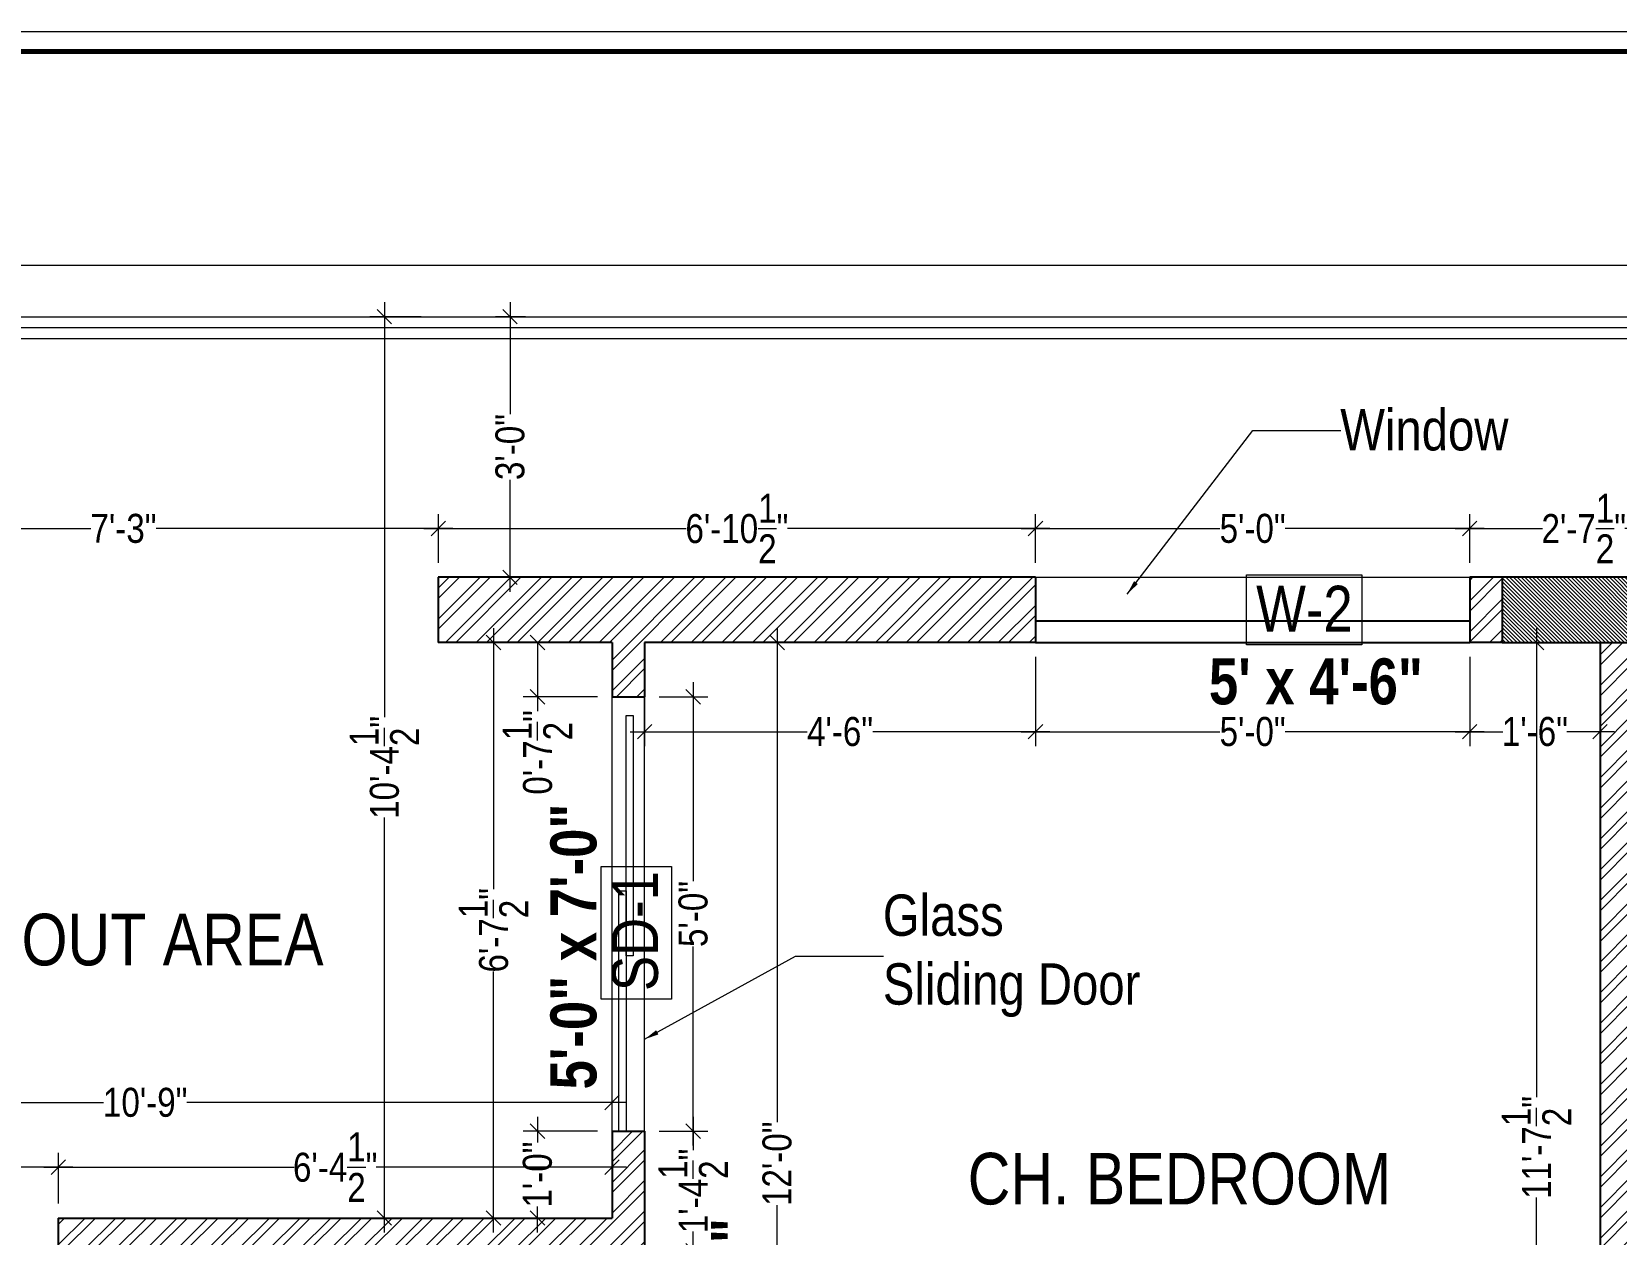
# Model space of a CAD drawing. Header units: millimetres. Extents: x 3295 to 3976, y 1437 to 1916.
# Drawn here: x 3411.1 to 3630, y 1749.7 to 1915.9 of the extents above; entities that cross this region are included whole.
import ezdxf

# ---------------------------------------------------------------- set-up
doc = ezdxf.new("R2010")
doc.units = ezdxf.units.MM
for name, color, linetype, lineweight in [('COLUMNS', 3, 'Continuous', 25), ('dimensions', 251, 'Continuous', 13), ('HATCH', 8, 'Continuous', 5), ('TEXT', 38, 'Continuous', 15), ('Title Sheet', 7, 'Continuous', 9), ('WALLS', 7, 'Continuous', 25), ('WIN', 124, 'Continuous', 9)]:
    doc.layers.add(name, color=color, linetype=linetype, lineweight=lineweight)
doc.styles.add('Swiss-LT', font='swissc.ttf')
doc.dimstyles.new('INNER', dxfattribs={"dimtxt": 4, "dimasz": 2, "dimexe": 2, "dimexo": 2, "dimgap": 0, "dimtad": 0, "dimzin": 1, "dimdsep": 46, "dimlunit": 4, "dimtxsty": 'Swiss-LT', "dimblk": 'OBLIQUE', "dimcen": 0.125, "dimdle": 2, "dimclrd": 256, "dimclre": 256, "dimclrt": 7, "dimadec": 0, "dimazin": 0, "dimtfac": 1, "dimtofl": 0, "dimtmove": 0, "dimatfit": 3, "dimfxl": 12, "dimfxlon": 1, "dimtolj": 1, "dimtzin": 0, "dimlwd": -1, "dimlwe": -1, "dimarcsym": 0})

# ---------------------------------------------------------------- blocks, each defined once
blk = doc.blocks.new('_Oblique')
at = {"color": 0, "linetype": 'ByBlock', "lineweight": -2}
blk.add_line((-0.5, -0.5), (0.5, 0.5), dxfattribs=at)
blk = doc.blocks.new('*D238')
at = {"layer": 'Defpoints', "color": 0, "ltscale": 20, "transparency": 16777216}
for p in [(3467.24, 1847.23), (3380.24, 1840.49), (3467.24, 1840.49)]:
    blk.add_point(p, dxfattribs=at)
at = {"layer": 'dimensions', "ltscale": 20, "transparency": 16777216}
for p, q in [((3380.24, 1842.49), (3380.24, 1849.23)), ((3467.24, 1842.49), (3467.24, 1849.23)), ((3378.24, 1847.23), (3419.24, 1847.23)), ((3469.24, 1847.23), (3428.24, 1847.23))]:
    blk.add_line(p, q, dxfattribs=at)
at = {"layer": 'dimensions', "ltscale": 20, "transparency": 16777216, "xscale": 2, "yscale": 2, "zscale": 2, "rotation": 180}
blk.add_blockref('_Oblique', (3380.24, 1847.23), dxfattribs=at)
at = {"layer": 'dimensions', "ltscale": 20, "transparency": 16777216, "xscale": 2, "yscale": 2, "zscale": 2}
blk.add_blockref('_Oblique', (3467.24, 1847.23), dxfattribs=at)
at = {"layer": 'dimensions', "color": 7, "ltscale": 20, "transparency": 16777216, "insert": (3423.74, 1847.23), "char_height": 4, "attachment_point": 5, "style": 'Swiss-LT'}
blk.add_mtext('\\A1;7\'-3"', dxfattribs=at)
blk = doc.blocks.new('*D239')
at = {"layer": 'Defpoints', "color": 0, "ltscale": 20, "transparency": 16777216}
for p in [(3549.74, 1847.23), (3467.24, 1840.49), (3549.74, 1840.49)]:
    blk.add_point(p, dxfattribs=at)
at = {"layer": 'dimensions', "ltscale": 20, "transparency": 16777216}
for p, q in [((3467.24, 1842.49), (3467.24, 1849.23)), ((3549.74, 1842.49), (3549.74, 1849.23)), ((3465.24, 1847.23), (3501.48, 1847.23)), ((3551.74, 1847.23), (3515.5, 1847.23))]:
    blk.add_line(p, q, dxfattribs=at)
at = {"layer": 'dimensions', "ltscale": 20, "transparency": 16777216, "xscale": 2, "yscale": 2, "zscale": 2, "rotation": 180}
blk.add_blockref('_Oblique', (3467.24, 1847.23), dxfattribs=at)
at = {"layer": 'dimensions', "ltscale": 20, "transparency": 16777216, "xscale": 2, "yscale": 2, "zscale": 2}
blk.add_blockref('_Oblique', (3549.74, 1847.23), dxfattribs=at)
at = {"layer": 'dimensions', "color": 7, "ltscale": 20, "transparency": 16777216, "insert": (3508.49, 1847.23), "char_height": 4, "attachment_point": 5, "style": 'Swiss-LT'}
blk.add_mtext('\\A1;6\'-10{\\H1x;\\S1/2;}"', dxfattribs=at)
blk = doc.blocks.new('*D240')
at = {"layer": 'Defpoints', "color": 0, "ltscale": 20, "transparency": 16777216}
for p in [(3609.74, 1847.23), (3549.74, 1840.49), (3609.74, 1840.49)]:
    blk.add_point(p, dxfattribs=at)
at = {"layer": 'dimensions', "ltscale": 20, "transparency": 16777216}
for p, q in [((3549.74, 1842.49), (3549.74, 1849.23)), ((3609.74, 1842.49), (3609.74, 1849.23)), ((3547.74, 1847.23), (3575.23, 1847.23)), ((3611.74, 1847.23), (3584.24, 1847.23))]:
    blk.add_line(p, q, dxfattribs=at)
at = {"layer": 'dimensions', "ltscale": 20, "transparency": 16777216, "xscale": 2, "yscale": 2, "zscale": 2, "rotation": 180}
blk.add_blockref('_Oblique', (3549.74, 1847.23), dxfattribs=at)
at = {"layer": 'dimensions', "ltscale": 20, "transparency": 16777216, "xscale": 2, "yscale": 2, "zscale": 2}
blk.add_blockref('_Oblique', (3609.74, 1847.23), dxfattribs=at)
at = {"layer": 'dimensions', "color": 7, "ltscale": 20, "transparency": 16777216, "insert": (3579.74, 1847.23), "char_height": 4, "attachment_point": 5, "style": 'Swiss-LT'}
blk.add_mtext('\\A1;5\'-0"', dxfattribs=at)
blk = doc.blocks.new('*D241')
at = {"layer": 'Defpoints', "color": 0, "ltscale": 20, "transparency": 16777216}
for p in [(3641.24, 1847.23), (3609.74, 1840.49), (3641.24, 1840.49)]:
    blk.add_point(p, dxfattribs=at)
at = {"layer": 'dimensions', "ltscale": 20, "transparency": 16777216}
for p, q in [((3609.74, 1842.49), (3609.74, 1849.23)), ((3641.24, 1842.49), (3641.24, 1849.23)), ((3607.74, 1847.23), (3619.81, 1847.23)), ((3643.24, 1847.23), (3631.17, 1847.23))]:
    blk.add_line(p, q, dxfattribs=at)
at = {"layer": 'dimensions', "ltscale": 20, "transparency": 16777216, "xscale": 2, "yscale": 2, "zscale": 2, "rotation": 180}
blk.add_blockref('_Oblique', (3609.74, 1847.23), dxfattribs=at)
at = {"layer": 'dimensions', "ltscale": 20, "transparency": 16777216, "xscale": 2, "yscale": 2, "zscale": 2}
blk.add_blockref('_Oblique', (3641.24, 1847.23), dxfattribs=at)
at = {"layer": 'dimensions', "color": 7, "ltscale": 20, "transparency": 16777216, "insert": (3625.49, 1847.23), "char_height": 4, "attachment_point": 5, "style": 'Swiss-LT'}
blk.add_mtext('\\A1;2\'-7{\\H1x;\\S1/2;}"', dxfattribs=at)
blk = doc.blocks.new('*D183')
at = {"layer": 'Defpoints', "color": 0, "ltscale": 20, "transparency": 16777216}
for p in [(3491.24, 1759.01), (3414.74, 1751.99), (3491.24, 1751.99)]:
    blk.add_point(p, dxfattribs=at)
at = {"layer": 'dimensions', "ltscale": 20, "transparency": 16777216}
for p, q in [((3414.74, 1753.99), (3414.74, 1761.01)), ((3491.24, 1753.99), (3491.24, 1761.01)), ((3412.74, 1759.01), (3447.3, 1759.01)), ((3493.24, 1759.01), (3458.67, 1759.01))]:
    blk.add_line(p, q, dxfattribs=at)
at = {"layer": 'dimensions', "ltscale": 20, "transparency": 16777216, "xscale": 2, "yscale": 2, "zscale": 2, "rotation": 180}
blk.add_blockref('_Oblique', (3414.74, 1759.01), dxfattribs=at)
at = {"layer": 'dimensions', "ltscale": 20, "transparency": 16777216, "xscale": 2, "yscale": 2, "zscale": 2}
blk.add_blockref('_Oblique', (3491.24, 1759.01), dxfattribs=at)
at = {"layer": 'dimensions', "color": 7, "ltscale": 20, "transparency": 16777216, "insert": (3452.99, 1759.01), "char_height": 4, "attachment_point": 5, "style": 'Swiss-LT'}
blk.add_mtext('\\A1;6\'-4{\\H1x;\\S1/2;}"', dxfattribs=at)
blk = doc.blocks.new('*D190')
at = {"layer": 'Defpoints', "color": 0, "ltscale": 20, "transparency": 16777216}
for p in [(3618.97, 1831.49), (3627.74, 1831.49), (3627.74, 1691.99)]:
    blk.add_point(p, dxfattribs=at)
at = {"layer": 'dimensions', "ltscale": 20, "transparency": 16777216}
for p, q in [((3618.97, 1833.49), (3618.97, 1768.68)), ((3625.74, 1831.49), (3616.97, 1831.49)), ((3618.97, 1689.99), (3618.97, 1754.81)), ((3625.74, 1691.99), (3616.97, 1691.99))]:
    blk.add_line(p, q, dxfattribs=at)
at = {"layer": 'dimensions', "ltscale": 20, "transparency": 16777216, "xscale": 2, "yscale": 2, "zscale": 2}
for p, rotation in [((3618.97, 1831.49), 90), ((3618.97, 1691.99), 270)]:
    blk.add_blockref('_Oblique', p, dxfattribs=dict(at, rotation=rotation))
at = {"layer": 'dimensions', "color": 7, "ltscale": 20, "transparency": 16777216, "insert": (3618.97, 1761.74), "char_height": 4, "attachment_point": 5, "rotation": 90, "style": 'Swiss-LT'}
blk.add_mtext('\\A1;11\'-7{\\H1x;\\S1/2;}"', dxfattribs=at)
blk = doc.blocks.new('*D191')
at = {"layer": 'Defpoints', "color": 0, "ltscale": 20, "transparency": 16777216}
for p in [(3609.74, 1831.49), (3627.74, 1831.49), (3609.74, 1819.17)]:
    blk.add_point(p, dxfattribs=at)
at = {"layer": 'dimensions', "ltscale": 20, "transparency": 16777216}
for p, q in [((3609.74, 1829.49), (3609.74, 1817.17)), ((3627.74, 1829.49), (3627.74, 1817.17)), ((3607.74, 1819.17), (3614.32, 1819.17)), ((3629.74, 1819.17), (3623.16, 1819.17))]:
    blk.add_line(p, q, dxfattribs=at)
at = {"layer": 'dimensions', "ltscale": 20, "transparency": 16777216, "xscale": 2, "yscale": 2, "zscale": 2, "rotation": 180}
blk.add_blockref('_Oblique', (3609.74, 1819.17), dxfattribs=at)
at = {"layer": 'dimensions', "ltscale": 20, "transparency": 16777216, "xscale": 2, "yscale": 2, "zscale": 2}
blk.add_blockref('_Oblique', (3627.74, 1819.17), dxfattribs=at)
at = {"layer": 'dimensions', "color": 7, "ltscale": 20, "transparency": 16777216, "insert": (3618.74, 1819.17), "char_height": 4, "attachment_point": 5, "style": 'Swiss-LT'}
blk.add_mtext('\\A1;1\'-6"', dxfattribs=at)
blk = doc.blocks.new('*D192')
at = {"layer": 'Defpoints', "color": 0, "ltscale": 20, "transparency": 16777216}
for p in [(3549.74, 1831.49), (3609.74, 1831.49), (3549.74, 1819.17)]:
    blk.add_point(p, dxfattribs=at)
at = {"layer": 'dimensions', "ltscale": 20, "transparency": 16777216}
for p, q in [((3549.74, 1829.49), (3549.74, 1817.17)), ((3609.74, 1829.49), (3609.74, 1817.17)), ((3547.74, 1819.17), (3575.23, 1819.17)), ((3611.74, 1819.17), (3584.24, 1819.17))]:
    blk.add_line(p, q, dxfattribs=at)
at = {"layer": 'dimensions', "ltscale": 20, "transparency": 16777216, "xscale": 2, "yscale": 2, "zscale": 2, "rotation": 180}
blk.add_blockref('_Oblique', (3549.74, 1819.17), dxfattribs=at)
at = {"layer": 'dimensions', "ltscale": 20, "transparency": 16777216, "xscale": 2, "yscale": 2, "zscale": 2}
blk.add_blockref('_Oblique', (3609.74, 1819.17), dxfattribs=at)
at = {"layer": 'dimensions', "color": 7, "ltscale": 20, "transparency": 16777216, "insert": (3579.74, 1819.17), "char_height": 4, "attachment_point": 5, "style": 'Swiss-LT'}
blk.add_mtext('\\A1;5\'-0"', dxfattribs=at)
blk = doc.blocks.new('*D193')
at = {"layer": 'Defpoints', "color": 0, "ltscale": 20, "transparency": 16777216}
for p in [(3495.74, 1831.49), (3549.74, 1831.49), (3495.74, 1819.17)]:
    blk.add_point(p, dxfattribs=at)
at = {"layer": 'dimensions', "ltscale": 20, "transparency": 16777216}
for p, q in [((3495.74, 1829.49), (3495.74, 1817.17)), ((3549.74, 1829.49), (3549.74, 1817.17)), ((3493.74, 1819.17), (3518.2, 1819.17)), ((3551.74, 1819.17), (3527.28, 1819.17))]:
    blk.add_line(p, q, dxfattribs=at)
at = {"layer": 'dimensions', "ltscale": 20, "transparency": 16777216, "xscale": 2, "yscale": 2, "zscale": 2, "rotation": 180}
blk.add_blockref('_Oblique', (3495.74, 1819.17), dxfattribs=at)
at = {"layer": 'dimensions', "ltscale": 20, "transparency": 16777216, "xscale": 2, "yscale": 2, "zscale": 2}
blk.add_blockref('_Oblique', (3549.74, 1819.17), dxfattribs=at)
at = {"layer": 'dimensions', "color": 7, "ltscale": 20, "transparency": 16777216, "insert": (3522.74, 1819.17), "char_height": 4, "attachment_point": 5, "style": 'Swiss-LT'}
blk.add_mtext('\\A1;4\'-6"', dxfattribs=at)
blk = doc.blocks.new('*D194')
at = {"layer": 'Defpoints', "color": 0, "ltscale": 20, "transparency": 16777216}
for p in [(3480.94, 1831.49), (3491.24, 1831.49), (3491.24, 1823.99)]:
    blk.add_point(p, dxfattribs=at)
at = {"layer": 'dimensions', "ltscale": 20, "transparency": 16777216}
for p, q in [((3489.24, 1831.49), (3478.94, 1831.49)), ((3480.94, 1831.49), (3480.94, 1821.99)), ((3489.24, 1823.99), (3478.94, 1823.99)), ((3480.94, 1823.99), (3480.94, 1821.99))]:
    blk.add_line(p, q, dxfattribs=at)
at = {"layer": 'dimensions', "ltscale": 20, "transparency": 16777216, "xscale": 2, "yscale": 2, "zscale": 2}
for p, rotation in [((3480.94, 1831.49), 90), ((3480.94, 1823.99), 270)]:
    blk.add_blockref('_Oblique', p, dxfattribs=dict(at, rotation=rotation))
at = {"layer": 'dimensions', "color": 7, "ltscale": 20, "transparency": 16777216, "insert": (3480.94, 1816.31), "char_height": 4, "attachment_point": 5, "rotation": 90, "style": 'Swiss-LT'}
blk.add_mtext('\\A1;0\'-7{\\H1x;\\S1/2;}"', dxfattribs=at)
blk = doc.blocks.new('*D195')
at = {"layer": 'Defpoints', "color": 0, "ltscale": 20, "transparency": 16777216}
for p in [(3495.74, 1823.99), (3502.45, 1823.99), (3495.74, 1763.99)]:
    blk.add_point(p, dxfattribs=at)
at = {"layer": 'dimensions', "ltscale": 20, "transparency": 16777216}
for p, q in [((3502.45, 1825.99), (3502.45, 1798.5)), ((3497.74, 1823.99), (3504.45, 1823.99)), ((3502.45, 1761.99), (3502.45, 1789.49)), ((3497.74, 1763.99), (3504.45, 1763.99))]:
    blk.add_line(p, q, dxfattribs=at)
at = {"layer": 'dimensions', "ltscale": 20, "transparency": 16777216, "xscale": 2, "yscale": 2, "zscale": 2}
for p, rotation in [((3502.45, 1823.99), 90), ((3502.45, 1763.99), 270)]:
    blk.add_blockref('_Oblique', p, dxfattribs=dict(at, rotation=rotation))
at = {"layer": 'dimensions', "color": 7, "ltscale": 20, "transparency": 16777216, "insert": (3502.45, 1793.99), "char_height": 4, "attachment_point": 5, "rotation": 90, "style": 'Swiss-LT'}
blk.add_mtext('\\A1;5\'-0"', dxfattribs=at)
blk = doc.blocks.new('*D196')
at = {"layer": 'Defpoints', "color": 0, "ltscale": 20, "transparency": 16777216}
for p in [(3491.24, 1763.99), (3480.94, 1751.99), (3491.24, 1751.99)]:
    blk.add_point(p, dxfattribs=at)
at = {"layer": 'dimensions', "ltscale": 20, "transparency": 16777216}
for p, q in [((3480.94, 1765.99), (3480.94, 1762.41)), ((3489.24, 1763.99), (3478.94, 1763.99)), ((3489.24, 1751.99), (3478.94, 1751.99)), ((3480.94, 1749.99), (3480.94, 1753.57))]:
    blk.add_line(p, q, dxfattribs=at)
at = {"layer": 'dimensions', "ltscale": 20, "transparency": 16777216, "xscale": 2, "yscale": 2, "zscale": 2}
for p, rotation in [((3480.94, 1763.99), 90), ((3480.94, 1751.99), 270)]:
    blk.add_blockref('_Oblique', p, dxfattribs=dict(at, rotation=rotation))
at = {"layer": 'dimensions', "color": 7, "ltscale": 20, "transparency": 16777216, "insert": (3480.94, 1757.99), "char_height": 4, "attachment_point": 5, "rotation": 90, "style": 'Swiss-LT'}
blk.add_mtext('\\A1;1\'-0"', dxfattribs=at)
blk = doc.blocks.new('*D197')
at = {"layer": 'Defpoints', "color": 0, "ltscale": 20, "transparency": 16777216}
for p in [(3495.74, 1763.99), (3495.74, 1747.49), (3502.45, 1747.49)]:
    blk.add_point(p, dxfattribs=at)
at = {"layer": 'dimensions', "ltscale": 20, "transparency": 16777216}
for p, q in [((3502.45, 1765.99), (3502.45, 1761.35)), ((3497.74, 1763.99), (3504.45, 1763.99)), ((3502.45, 1745.49), (3502.45, 1750.14)), ((3497.74, 1747.49), (3504.45, 1747.49))]:
    blk.add_line(p, q, dxfattribs=at)
at = {"layer": 'dimensions', "ltscale": 20, "transparency": 16777216, "xscale": 2, "yscale": 2, "zscale": 2}
for p, rotation in [((3502.45, 1763.99), 90), ((3502.45, 1747.49), 270)]:
    blk.add_blockref('_Oblique', p, dxfattribs=dict(at, rotation=rotation))
at = {"layer": 'dimensions', "color": 7, "ltscale": 20, "transparency": 16777216, "insert": (3502.45, 1755.74), "char_height": 4, "attachment_point": 5, "rotation": 90, "style": 'Swiss-LT'}
blk.add_mtext('\\A1;1\'-4{\\H1x;\\S1/2;}"', dxfattribs=at)
blk = doc.blocks.new('*D198')
at = {"layer": 'Defpoints', "color": 0, "ltscale": 20, "transparency": 16777216}
for p in [(3474.86, 1831.49), (3491.24, 1831.49), (3491.24, 1751.99)]:
    blk.add_point(p, dxfattribs=at)
at = {"layer": 'dimensions', "ltscale": 20, "transparency": 16777216}
for p, q in [((3474.86, 1833.49), (3474.86, 1797.43)), ((3486.86, 1831.49), (3472.86, 1831.49)), ((3474.86, 1749.99), (3474.86, 1786.06)), ((3486.86, 1751.99), (3472.86, 1751.99))]:
    blk.add_line(p, q, dxfattribs=at)
at = {"layer": 'dimensions', "ltscale": 20, "transparency": 16777216, "xscale": 2, "yscale": 2, "zscale": 2}
for p, rotation in [((3474.86, 1831.49), 90), ((3474.86, 1751.99), 270)]:
    blk.add_blockref('_Oblique', p, dxfattribs=dict(at, rotation=rotation))
at = {"layer": 'dimensions', "color": 7, "ltscale": 20, "transparency": 16777216, "insert": (3474.86, 1791.74), "char_height": 4, "attachment_point": 5, "rotation": 90, "style": 'Swiss-LT'}
blk.add_mtext('\\A1;6\'-7{\\H1x;\\S1/2;}"', dxfattribs=at)
blk = doc.blocks.new('*D199')
at = {"layer": 'Defpoints', "color": 0, "ltscale": 20, "transparency": 16777216}
for p in [(3477.15, 1876.49), (3481.27, 1876.49), (3481.27, 1840.49)]:
    blk.add_point(p, dxfattribs=at)
at = {"layer": 'dimensions', "ltscale": 20, "transparency": 16777216}
for p, q in [((3477.15, 1878.49), (3477.15, 1863.01)), ((3479.27, 1876.49), (3475.15, 1876.49)), ((3477.15, 1838.49), (3477.15, 1853.98)), ((3479.27, 1840.49), (3475.15, 1840.49))]:
    blk.add_line(p, q, dxfattribs=at)
at = {"layer": 'dimensions', "ltscale": 20, "transparency": 16777216, "xscale": 2, "yscale": 2, "zscale": 2}
for p, rotation in [((3477.15, 1876.49), 90), ((3477.15, 1840.49), 270)]:
    blk.add_blockref('_Oblique', p, dxfattribs=dict(at, rotation=rotation))
at = {"layer": 'dimensions', "color": 7, "ltscale": 20, "transparency": 16777216, "insert": (3477.15, 1858.49), "char_height": 4, "attachment_point": 5, "rotation": 90, "style": 'Swiss-LT'}
blk.add_mtext('\\A1;3\'-0"', dxfattribs=at)
blk = doc.blocks.new('*D200')
at = {"layer": 'Defpoints', "color": 0, "ltscale": 20, "transparency": 16777216}
for p in [(3371.24, 1759.01), (3371.24, 1751.99), (3414.74, 1751.99)]:
    blk.add_point(p, dxfattribs=at)
at = {"layer": 'dimensions', "ltscale": 20, "transparency": 16777216}
for p, q in [((3371.24, 1753.99), (3371.24, 1761.01)), ((3414.74, 1753.99), (3414.74, 1761.01)), ((3369.24, 1759.01), (3387.28, 1759.01)), ((3416.74, 1759.01), (3398.69, 1759.01))]:
    blk.add_line(p, q, dxfattribs=at)
at = {"layer": 'dimensions', "ltscale": 20, "transparency": 16777216, "xscale": 2, "yscale": 2, "zscale": 2, "rotation": 180}
blk.add_blockref('_Oblique', (3371.24, 1759.01), dxfattribs=at)
at = {"layer": 'dimensions', "ltscale": 20, "transparency": 16777216, "xscale": 2, "yscale": 2, "zscale": 2}
blk.add_blockref('_Oblique', (3414.74, 1759.01), dxfattribs=at)
at = {"layer": 'dimensions', "color": 7, "ltscale": 20, "transparency": 16777216, "insert": (3392.99, 1759.01), "char_height": 4, "attachment_point": 5, "style": 'Swiss-LT'}
blk.add_mtext('\\A1;3\'-7{\\H1x;\\S1/2;}"', dxfattribs=at)
blk = doc.blocks.new('*D203')
at = {"layer": 'Defpoints', "color": 0, "ltscale": 20, "transparency": 16777216}
for p in [(3495.74, 1831.49), (3514.05, 1831.49), (3495.74, 1687.49)]:
    blk.add_point(p, dxfattribs=at)
at = {"layer": 'dimensions', "ltscale": 20, "transparency": 16777216}
for p, q in [((3514.05, 1833.49), (3514.05, 1765.24)), ((3502.05, 1831.49), (3516.05, 1831.49)), ((3514.05, 1685.49), (3514.05, 1753.75)), ((3502.05, 1687.49), (3516.05, 1687.49))]:
    blk.add_line(p, q, dxfattribs=at)
at = {"layer": 'dimensions', "ltscale": 20, "transparency": 16777216, "xscale": 2, "yscale": 2, "zscale": 2}
for p, rotation in [((3514.05, 1831.49), 90), ((3514.05, 1687.49), 270)]:
    blk.add_blockref('_Oblique', p, dxfattribs=dict(at, rotation=rotation))
at = {"layer": 'dimensions', "color": 7, "ltscale": 20, "transparency": 16777216, "insert": (3514.05, 1759.49), "char_height": 4, "attachment_point": 5, "rotation": 90, "style": 'Swiss-LT'}
blk.add_mtext('\\A1;12\'-0"', dxfattribs=at)
blk = doc.blocks.new('*D215')
at = {"layer": 'Defpoints', "color": 0, "ltscale": 20, "transparency": 16777216}
for p in [(3936.99, 1883.63), (3362.24, 1876.49), (3936.99, 1876.49)]:
    blk.add_point(p, dxfattribs=at)
at = {"layer": 'dimensions', "ltscale": 20, "transparency": 16777216}
for p, q in [((3362.24, 1878.49), (3362.24, 1885.63)), ((3936.99, 1878.49), (3936.99, 1885.63)), ((3360.24, 1883.63), (3641.18, 1883.63)), ((3938.99, 1883.63), (3658.04, 1883.63))]:
    blk.add_line(p, q, dxfattribs=at)
at = {"layer": 'dimensions', "ltscale": 20, "transparency": 16777216, "xscale": 2, "yscale": 2, "zscale": 2, "rotation": 180}
blk.add_blockref('_Oblique', (3362.24, 1883.63), dxfattribs=at)
at = {"layer": 'dimensions', "ltscale": 20, "transparency": 16777216, "xscale": 2, "yscale": 2, "zscale": 2}
blk.add_blockref('_Oblique', (3936.99, 1883.63), dxfattribs=at)
at = {"layer": 'dimensions', "color": 7, "ltscale": 20, "transparency": 16777216, "insert": (3649.61, 1883.63), "char_height": 4, "attachment_point": 5, "style": 'Swiss-LT'}
blk.add_mtext('\\A1;47\'-10{\\H1x;\\S3/4;}"', dxfattribs=at)
blk = doc.blocks.new('*D219')
at = {"layer": 'Defpoints', "color": 0, "ltscale": 20, "transparency": 16777216}
for p in [(3362.24, 1767.95), (3362.24, 1751.99), (3491.24, 1751.99)]:
    blk.add_point(p, dxfattribs=at)
at = {"layer": 'dimensions', "ltscale": 20, "transparency": 16777216}
for p, q in [((3362.24, 1755.95), (3362.24, 1769.95)), ((3491.24, 1755.95), (3491.24, 1769.95)), ((3360.24, 1767.95), (3420.99, 1767.95)), ((3493.24, 1767.95), (3432.48, 1767.95))]:
    blk.add_line(p, q, dxfattribs=at)
at = {"layer": 'dimensions', "ltscale": 20, "transparency": 16777216, "xscale": 2, "yscale": 2, "zscale": 2, "rotation": 180}
blk.add_blockref('_Oblique', (3362.24, 1767.95), dxfattribs=at)
at = {"layer": 'dimensions', "ltscale": 20, "transparency": 16777216, "xscale": 2, "yscale": 2, "zscale": 2}
blk.add_blockref('_Oblique', (3491.24, 1767.95), dxfattribs=at)
at = {"layer": 'dimensions', "color": 7, "ltscale": 20, "transparency": 16777216, "insert": (3426.74, 1767.95), "char_height": 4, "attachment_point": 5, "style": 'Swiss-LT'}
blk.add_mtext('\\A1;10\'-9"', dxfattribs=at)
blk = doc.blocks.new('*D220')
at = {"layer": 'Defpoints', "color": 0, "ltscale": 20, "transparency": 16777216}
for p in [(3459.78, 1876.49), (3466.87, 1876.49), (3466.87, 1751.99)]:
    blk.add_point(p, dxfattribs=at)
at = {"layer": 'dimensions', "ltscale": 20, "transparency": 16777216}
for p, q in [((3459.78, 1878.49), (3459.78, 1821.18)), ((3464.87, 1876.49), (3457.78, 1876.49)), ((3459.78, 1749.99), (3459.78, 1807.31)), ((3464.87, 1751.99), (3457.78, 1751.99))]:
    blk.add_line(p, q, dxfattribs=at)
at = {"layer": 'dimensions', "ltscale": 20, "transparency": 16777216, "xscale": 2, "yscale": 2, "zscale": 2}
for p, rotation in [((3459.78, 1876.49), 90), ((3459.78, 1751.99), 270)]:
    blk.add_blockref('_Oblique', p, dxfattribs=dict(at, rotation=rotation))
at = {"layer": 'dimensions', "color": 7, "ltscale": 20, "transparency": 16777216, "insert": (3459.78, 1814.24), "char_height": 4, "attachment_point": 5, "rotation": 90, "style": 'Swiss-LT'}
blk.add_mtext('\\A1;10\'-4{\\H1x;\\S1/2;}"', dxfattribs=at)
blk = doc.blocks.new('A$C38E01DC9')
at = {"layer": 'COLUMNS', "lineweight": 13, "ltscale": 20}
h = blk.add_hatch(dxfattribs=at)
h.set_pattern_fill('ANSI31', color=251, scale=3, style=0)
h.set_pattern_definition([(45, (-325034.08293, 115213.30426), (-0.26516504294, 0.26516504294), [])])
h.paths.add_polyline_path([(0, -18), (9, -18), (9, 0), (0, 0)])
at = {"layer": 'COLUMNS', "ltscale": 20}
blk.add_lwpolyline([(0, -18), (9, -18), (9, 0), (0, 0)], close=True, dxfattribs=at)

msp = doc.modelspace()

# ---------------------------------------------------------------- hatches: boundary and pattern name
at = {"layer": 'HATCH', "ltscale": 20}
h = msp.add_hatch(dxfattribs=at)
h.set_pattern_fill('ANSI32', color=256, scale=8, style=0)
h.set_pattern_definition([(45, (3612.9748, 1836.2214), (-2.12132, 2.12132), []), (45, (3614.389, 1836.2214), (-2.12132, 2.12132), [])])
h.paths.add_polyline_path([(3614.237, 1840.494), (3609.737, 1840.494), (3609.737, 1831.494), (3614.237, 1831.494)])
h.paths.add_polyline_path([(3614.237, 1687.494), (3609.837, 1687.494), (3609.837, 1682.994), (3614.237, 1682.994)])
h.paths.add_polyline_path([(3806.237, 1679.994), (3797.237, 1679.994), (3797.237, 1639.494), (3806.237, 1639.494)])
h.paths.add_polyline_path([(3632.237, 1522.494), (3627.737, 1522.494), (3627.737, 1510.494), (3632.237, 1510.494)])
h.paths.add_polyline_path([(3374.737, 1687.494), (3371.237, 1687.494), (3371.237, 1682.994), (3374.737, 1682.994)])
h.paths.add_polyline_path([(3641.237, 1840.494), (3632.237, 1840.494), (3632.237, 1831.494), (3641.237, 1831.494)])
h.paths.add_polyline_path([(3776.237, 1840.494), (3681.237, 1840.494), (3681.237, 1831.494), (3776.237, 1831.494)])
h.paths.add_polyline_path([(3845.237, 1840.494), (3836.237, 1840.494), (3836.237, 1831.494), (3845.237, 1831.494)])
h.paths.add_polyline_path([(3863.237, 1831.494), (3854.237, 1831.494), (3854.237, 1819.494), (3863.237, 1819.494)])
h.paths.add_polyline_path([(3854.237, 1691.994), (3806.237, 1691.994), (3806.237, 1685.994), (3854.237, 1685.994)])
h.paths.add_polyline_path([(3854.237, 1633.494), (3806.237, 1633.494), (3806.237, 1627.494), (3854.237, 1627.494)])
h.paths.add_polyline_path([(3863.237, 1646.994), (3854.237, 1646.994), (3854.237, 1639.494), (3863.237, 1639.494)])
h.paths.add_polyline_path([(3863.237, 1627.494), (3854.237, 1627.494), (3856.644, 1627.494), (3858.737, 1627.494), (3861.024, 1627.494)])
h.paths.add_polyline_path([(3863.237, 1626.89), (3858.737, 1627.494), (3854.237, 1626.626), (3854.237, 1531.494), (3863.237, 1531.494)])
h.paths.add_polyline_path([(3845.237, 1531.494), (3768.737, 1531.494), (3768.737, 1522.494), (3845.237, 1522.494)])
h.paths.add_polyline_path([(3720.737, 1540.494), (3716.237, 1540.494), (3716.237, 1510.494), (3720.737, 1510.494)])
h.paths.add_polyline_path([(3720.737, 1574.994), (3704.237, 1574.994), (3704.237, 1570.494), (3720.737, 1570.494)])
h.paths.add_polyline_path([(3549.737, 1589.994), (3567.737, 1589.994), (3567.737, 1594.494), (3545.237, 1594.494), (3545.237, 1522.494), (3555.737, 1522.494), (3555.737, 1531.494), (3549.737, 1531.494)])
h.paths.add_polyline_path([(3614.237, 1531.494), (3585.737, 1531.494), (3585.737, 1522.494), (3614.237, 1522.494)])
h.paths.add_polyline_path([(3485.237, 1531.494), (3380.237, 1531.494), (3380.237, 1522.494), (3485.237, 1522.494)])
h.paths.add_polyline_path([(3371.237, 1640.994), (3362.237, 1640.994), (3362.237, 1531.494), (3371.237, 1531.494)])
h.paths.add_polyline_path([(3371.237, 1682.994), (3362.237, 1682.994), (3362.237, 1676.994), (3371.237, 1676.994)])
h.paths.add_polyline_path([(3495.737, 1763.994), (3491.237, 1763.994), (3491.237, 1751.994), (3414.737, 1751.994), (3414.737, 1747.494), (3495.737, 1747.494)])
h.paths.add_polyline_path([(3632.237, 1831.494), (3627.737, 1831.494), (3627.737, 1691.994), (3632.237, 1691.994)])
h.paths.add_polyline_path([(3371.237, 1751.994), (3362.237, 1751.994), (3362.237, 1736.994), (3371.237, 1736.994)])
h.paths.add_polyline_path([(3573.737, 1682.994), (3573.737, 1687.494), (3495.737, 1687.494), (3495.737, 1717.494), (3491.237, 1717.494), (3491.237, 1687.494), (3419.237, 1687.494), (3419.237, 1717.494), (3414.737, 1717.494), (3414.737, 1682.994)])
h.paths.add_polyline_path([(3549.737, 1831.494), (3549.737, 1840.494), (3467.237, 1840.494), (3467.237, 1831.494), (3491.237, 1831.494), (3491.237, 1823.994), (3495.737, 1823.994), (3495.737, 1831.494)])
h.paths.add_polyline_path([(3854.237, 1753.494), (3863.237, 1753.494), (3863.237, 1771.494), (3854.237, 1771.494)])
h.paths.add_polyline_path([(3863.237, 1705.494), (3854.237, 1705.494), (3854.237, 1700.994), (3863.237, 1700.994)])
h.paths.add_polyline_path([(3773.237, 1691.994), (3773.237, 1687.494), (3797.237, 1687.494), (3797.237, 1691.994)])
h.paths.add_polyline_path([(3627.737, 1642.494), (3627.737, 1531.494), (3632.237, 1531.494), (3632.237, 1570.494), (3644.237, 1570.494), (3644.237, 1574.994), (3632.237, 1574.994), (3632.237, 1646.994), (3545.237, 1646.994), (3545.237, 1624.494), (3549.737, 1624.494), (3549.737, 1642.494)])

# ---------------------------------------------------------------- linework, layer by layer
at = {"layer": 'TEXT', "color": 1}
for points in [[(3578.879, 1840.848), (3594.844, 1840.848), (3594.844, 1831.156), (3578.879, 1831.156)], [(3489.745, 1782.225), (3489.745, 1800.537), (3499.437, 1800.537), (3499.437, 1782.225)]]:
    msp.add_lwpolyline(points, close=True, dxfattribs=at)
at = {"layer": 'Title Sheet', "color": 250}
msp.add_lwpolyline([(3304.635, 1437.187), (3976.105, 1437.187), (3976.105, 1915.86), (3304.635, 1915.86)], close=True, dxfattribs=at)
at = {"layer": 'Title Sheet', "color": 7, "const_width": 0.706}
msp.add_lwpolyline([(3307.377, 1439.929), (3973.364, 1439.929), (3973.364, 1913.118), (3307.377, 1913.118)], close=True, dxfattribs=at)
at = {"layer": 'WALLS', "color": 251, "lineweight": 18, "ltscale": 5}
for p, q in [((3362.237, 1876.494), (3936.987, 1876.494)), ((3549.737, 1840.494), (3609.737, 1840.494))]:
    msp.add_line(p, q, dxfattribs=at)
at = {"layer": 'WALLS', "color": 124, "lineweight": 18}
for p, q in [((3363.737, 1874.994), (3935.487, 1874.994)), ((3365.237, 1873.494), (3933.987, 1873.494))]:
    msp.add_line(p, q, dxfattribs=at)
at = {"layer": 'WALLS', "ltscale": 20}
for p, q in [((3549.737, 1840.494), (3467.237, 1840.494)), ((3467.237, 1840.494), (3467.237, 1831.494)), ((3549.737, 1840.494), (3549.737, 1831.494)), ((3614.237, 1840.494), (3609.737, 1840.494)), ((3609.737, 1840.494), (3609.737, 1831.494)), ((3491.237, 1831.494), (3467.237, 1831.494)), ((3491.237, 1831.494), (3491.237, 1823.994)), ((3549.737, 1831.494), (3495.737, 1831.494)), ((3495.737, 1831.494), (3495.737, 1823.994)), ((3614.237, 1831.494), (3609.737, 1831.494)), ((3627.737, 1831.494), (3627.737, 1691.994)), ((3491.237, 1823.994), (3495.737, 1823.994)), ((3491.237, 1763.994), (3491.237, 1751.994)), ((3491.237, 1763.994), (3495.737, 1763.994)), ((3495.737, 1763.994), (3495.737, 1747.494)), ((3414.737, 1751.994), (3414.737, 1747.494)), ((3414.737, 1751.994), (3491.237, 1751.994))]:
    msp.add_line(p, q, dxfattribs=at)
at = {"layer": 'WALLS', "color": 34, "ltscale": 20}
for p, q in [((3549.737, 1834.494), (3609.737, 1834.494)), ((3549.737, 1831.494), (3609.737, 1831.494))]:
    msp.add_line(p, q, dxfattribs=at)
at = {"layer": 'WIN'}
for p, q in [((3491.237, 1763.994), (3491.237, 1823.994)), ((3495.737, 1763.994), (3495.737, 1823.994))]:
    msp.add_line(p, q, dxfattribs=at)
for points in [[(3494.177, 1821.388), (3494.177, 1788.208), (3493.177, 1788.208), (3493.177, 1821.388), (3494.177, 1821.388)], [(3493.177, 1797.174), (3493.177, 1763.994), (3492.177, 1763.994), (3492.177, 1797.174), (3493.177, 1797.174)]]:
    msp.add_lwpolyline(points, dxfattribs=at)

# ---------------------------------------------------------------- block references
at = {"layer": 'COLUMNS', "ltscale": 20, "rotation": 270}
msp.add_blockref('A$C38E01DC9', (3632.237, 1840.494), dxfattribs=at)

# ---------------------------------------------------------------- texts
at = {"layer": 'TEXT', "color": 7, "style": 'Swiss-LT'}
for s, insert, char_height, attachment_point in [('\\A1;Window', (3591.854, 1860.83), 5.7024, 4), ('\\A1;Glass \\PSliding Door', (3528.653, 1788.214), 5.7024, 4), ('\\A1;{\\C256;SIT OUT AREA}', (3423.034, 1790.405), 7.128, 5), ('\\A1;{\\C256;CH. BEDROOM}', (3569.631, 1757.381), 7.128, 5)]:
    msp.add_mtext(s, dxfattribs=dict(at, insert=insert, char_height=char_height, attachment_point=attachment_point))
at = {"layer": 'TEXT', "color": 1, "attachment_point": 5, "style": 'Swiss-LT'}
for s, insert, char_height in [('\\A1;W-2', (3586.902, 1836.146), 6.351), ('\\A1;{\\fSwis721 Cn BT|b1|i0|c0|p34;5\' x 4\'-6"}', (3588.483, 1826.072), 6.35105)]:
    msp.add_mtext(s, dxfattribs=dict(at, insert=insert, char_height=char_height))
at = {"layer": 'TEXT', "color": 1, "attachment_point": 5, "rotation": 90, "style": 'Swiss-LT'}
for s, insert, char_height in [('\\A1;{\\fSwis721 Cn BT|b1|i0|c0|p34;5\'-0" x 7\'-0"}', (3485.948, 1789.494), 6.35105), ('\\A1;SD-1', (3494.446, 1791.63), 6.351), ('\\A1;{\\fSwis721 Cn BT|b1|i0|c0|p34;2\'-6" x 7\'-0"}', (3508.125, 1732.241), 6.35105)]:
    msp.add_mtext(s, dxfattribs=dict(at, insert=insert, char_height=char_height))

# ---------------------------------------------------------------- dimensions: what is measured, and where the dimension line sits
at = {"layer": 'dimensions', "ltscale": 20}
for base, p1, p2, override, picture, middle in [((3936.987, 1883.633), (3362.237, 1876.494), (3936.987, 1876.494), {"dimpost": '\\X', "dimarcsym": 2}, '*D215', (3649.612, 1883.633)), ((3549.737, 1847.227), (3467.237, 1840.494), (3549.737, 1840.494), {"dimpost": '\\X', "dimtmove": 1, "dimarcsym": 2}, '*D239', (3508.487, 1847.227)), ((3641.237, 1847.227), (3609.737, 1840.494), (3641.237, 1840.494), {"dimpost": '\\X', "dimtmove": 1, "dimarcsym": 2}, '*D241', (3625.487, 1847.227)), ((3467.237, 1847.227), (3380.237, 1840.494), (3467.237, 1840.494), {"dimpost": '\\X', "dimtmove": 1, "dimarcsym": 2}, '*D238', (3423.737, 1847.227)), ((3609.737, 1847.227), (3549.737, 1840.494), (3609.737, 1840.494), {"dimpost": '\\X', "dimtmove": 1, "dimarcsym": 2}, '*D240', (3579.737, 1847.227)), ((3495.737, 1819.167), (3549.737, 1831.494), (3495.737, 1831.494), {"dimpost": '\\X', "dimtmove": 1, "dimarcsym": 2}, '*D193', (3522.737, 1819.167)), ((3549.737, 1819.167), (3609.737, 1831.494), (3549.737, 1831.494), {"dimpost": '\\X', "dimtmove": 1, "dimarcsym": 2}, '*D192', (3579.737, 1819.167)), ((3609.737, 1819.167), (3627.737, 1831.494), (3609.737, 1831.494), {"dimpost": '\\X', "dimarcsym": 2}, '*D191', (3618.737, 1819.167)), ((3362.237, 1767.953), (3491.237, 1751.994), (3362.237, 1751.994), {"dimpost": '\\X', "dimarcsym": 2}, '*D219', (3426.737, 1767.953)), ((3371.237, 1759.007), (3414.737, 1751.994), (3371.237, 1751.994), {"dimpost": '\\X', "dimtmove": 1, "dimarcsym": 2}, '*D200', (3392.987, 1759.007)), ((3491.237, 1759.007), (3414.737, 1751.994), (3491.237, 1751.994), {"dimpost": '\\X', "dimarcsym": 2}, '*D183', (3452.987, 1759.007))]:
    dim = msp.add_linear_dim(base=base, p1=p1, p2=p2, dimstyle='INNER', override=override, dxfattribs=at)
    dim.commit()
    dim.dimension.update_dxf_attribs({"geometry": picture, "text_midpoint": middle})
for base, p1, p2, override, picture, middle in [((3459.781, 1876.494), (3466.867, 1751.994), (3466.867, 1876.494), {"dimpost": '\\X', "dimarcsym": 2}, '*D220', (3459.781, 1814.244)), ((3477.154, 1876.494), (3481.274, 1840.494), (3481.274, 1876.494), {"dimpost": '\\X', "dimarcsym": 2}, '*D199', (3477.154, 1858.494)), ((3474.863, 1831.494), (3491.237, 1751.994), (3491.237, 1831.494), {"dimpost": '\\X', "dimarcsym": 2}, '*D198', (3474.863, 1791.744)), ((3514.049, 1831.494), (3495.737, 1687.494), (3495.737, 1831.494), {"dimpost": '\\X', "dimarcsym": 2}, '*D203', (3514.049, 1759.494)), ((3618.967, 1831.494), (3627.737, 1691.994), (3627.737, 1831.494), {"dimpost": '\\X', "dimarcsym": 2}, '*D190', (3618.967, 1761.744)), ((3502.446, 1823.994), (3495.737, 1763.994), (3495.737, 1823.994), {"dimpost": '\\X', "dimarcsym": 2}, '*D195', (3502.446, 1793.994)), ((3480.939, 1751.994), (3491.237, 1763.994), (3491.237, 1751.994), {"dimpost": '\\X', "dimarcsym": 2}, '*D196', (3480.939, 1757.994)), ((3502.446, 1747.494), (3495.737, 1763.994), (3495.737, 1747.494), {"dimpost": '\\X', "dimtmove": 1, "dimarcsym": 2}, '*D197', (3502.446, 1755.744))]:
    dim = msp.add_linear_dim(base=base, p1=p1, p2=p2, angle=90, dimstyle='INNER', override=override, dxfattribs=at)
    dim.commit()
    dim.dimension.update_dxf_attribs({"geometry": picture, "text_midpoint": middle})
dim = msp.add_linear_dim(base=(3480.939, 1831.494), p1=(3491.237, 1823.994), p2=(3491.237, 1831.494), angle=90, dimstyle='INNER', override={"dimpost": '\\X', "dimarcsym": 2}, dxfattribs=at)
dim.commit()
dim.dimension.update_dxf_attribs({"geometry": '*D194', "text_midpoint": (3480.939, 1816.307), "dimtype": 160})

# ---------------------------------------------------------------- leaders
for points in [[(3562.404, 1838.181), (3579.772, 1860.758), (3591.926, 1860.758)], [(3495.737, 1776.683), (3516.572, 1788.142), (3528.726, 1788.142)]]:
    msp.add_leader(points, dimstyle='INNER', override={"dimgap": 0, "dimtad": 0, "dimarcsym": 2}, dxfattribs=at)

doc.saveas('drawing.dxf')
